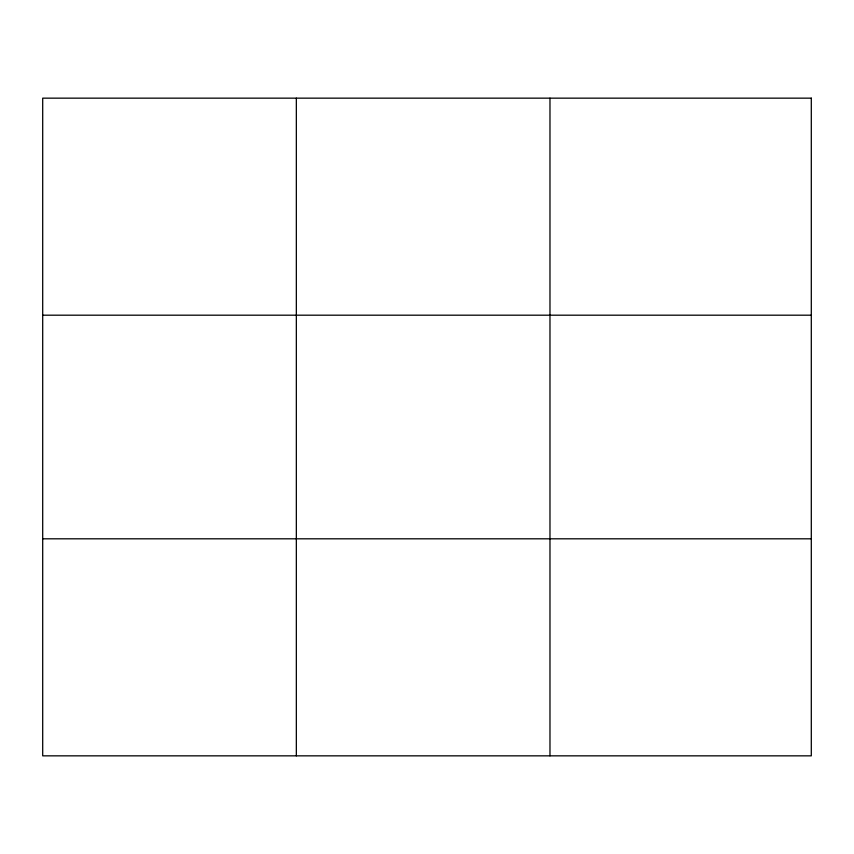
<?xml version="1.0" encoding="UTF-8"?>
<svg xmlns="http://www.w3.org/2000/svg" width="854" height="854" viewBox="0 0 854 854"><rect width="100%" height="100%" fill="white"/><g stroke="black" fill="none" stroke-linecap="round" stroke-linejoin="round"><path stroke-width="1.28" d="M296.338 98.157L296.338 755.843M549.976 98.157L549.976 755.843M42.7 315.19L811.3 315.19M42.7 538.81L811.3 538.81M811.3 98.157L811.3 755.843L42.7 755.843L42.7 98.157L811.3 98.157"/></g></svg>
